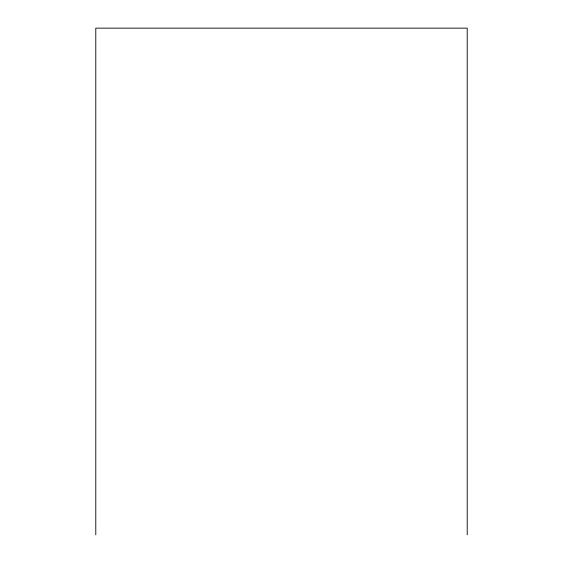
<?xml version="1.0" encoding="UTF-8"?>
<svg xmlns="http://www.w3.org/2000/svg" width="563" height="563" viewBox="0 0 563 563"><rect width="100%" height="100%" fill="white"/><g stroke="black" fill="none" stroke-linecap="round" stroke-linejoin="round"><path stroke-width="0.84" d="M467.213 534.85L467.213 28.15L95.787 28.15L95.787 534.85"/></g></svg>
